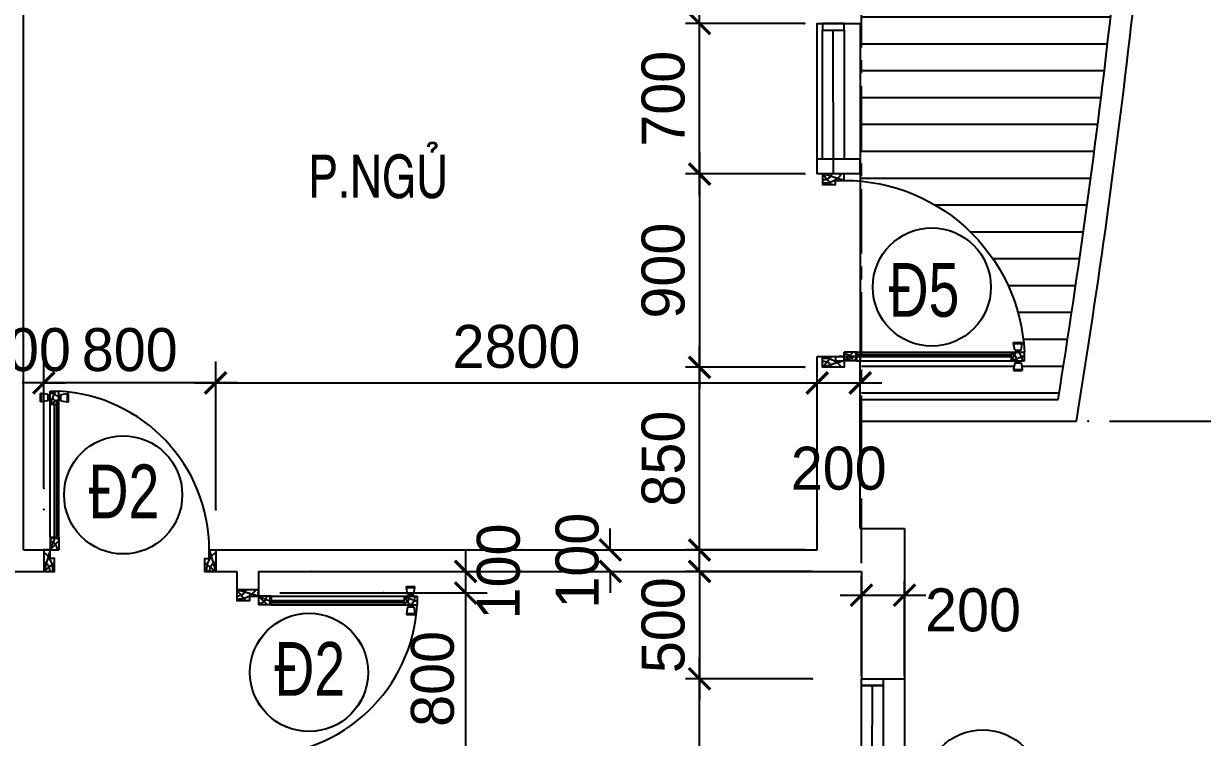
# Model space of a CAD drawing. Header units: inches. Extents: x -844707 to -690155, y -211546 to -175871.
# Drawn here: x -739281 to -733794, y -198686 to -195363 of the extents above; entities that cross this region are included whole.
import ezdxf

# ---------------------------------------------------------------- set-up
doc = ezdxf.new("R2010")
doc.units = ezdxf.units.IN
doc.header["$LTSCALE"] = 48
doc.header["$MEASUREMENT"] = 0
doc.linetypes.add('CENTER', pattern=[2, 1.25, -0.25, 0.25, -0.25])
for name, color, linetype in [('DWGSHARE.com-CUA-DWGSHARE.com', 231, 'Continuous'), ('DWGSHARE.com-DIM-DWGSHARE.com', 251, 'Continuous'), ('DWGSHARE.com-HATCH-DWGSHARE.com', 8, 'Continuous'), ('DWGSHARE.com-NET-DWGSHARE.com', 245, 'Continuous'), ('DWGSHARE.com-text-DWGSHARE.com', 3, 'Continuous'), ('DWGSHARE.com-truc-DWGSHARE.com', 250, 'CENTER'), ('DWGSHARE.com-TUONG-DWGSHARE.com', 7, 'Continuous')]:
    doc.layers.add(name, color=color, linetype=linetype)
doc.layers.add('DWGSHARE.com-DefPoints-DWGSHARE.com', color=7, linetype='Continuous', plot=False)
doc.styles.add('KTEN', font='', dxfattribs={"width": 0.9})
doc.styles.add('style4', font='')
doc.styles.add('VNI-AVO', font='')
doc.styles.get('KTEN').set_extended_font_data('VNI-Helve-Condense')
doc.styles.get('style4').set_extended_font_data('VNI-Avo')
doc.styles.get('VNI-AVO').set_extended_font_data('VNI-Avo')
doc.dimstyles.new('100', dxfattribs={"dimscale": 0, "dimtxt": 200, "dimasz": 100, "dimexe": 65, "dimexo": 0, "dimgap": 65, "dimtad": 1, "dimdec": 0, "dimzin": 0, "dimdsep": 46, "dimtxsty": 'style4', "dimblk": 'ARCHTICK', "dimcen": 0.1, "dimdle": 100, "dimclrd": 256, "dimclre": 256, "dimclrt": 2, "dimadec": 0, "dimazin": 0, "dimtfac": 1, "dimtdec": 0, "dimtix": 1, "dimtmove": 2, "dimatfit": 3, "dimldrblk": 'ARCHTICK', "dimfxl": 1, "dimtolj": 1, "dimtzin": 0, "dimlwd": -1, "dimlwe": -1, "dimarcsym": 0})
doc.dimstyles.new('tl1-100', dxfattribs={"dimtxt": 200, "dimasz": 100, "dimexe": 100, "dimexo": 100, "dimgap": 50, "dimtad": 1, "dimdec": 0, "dimzin": 0, "dimdsep": 46, "dimtxsty": 'VNI-AVO', "dimblk": 'ARCHTICK', "dimcen": 1, "dimdle": 100, "dimclrd": 256, "dimclre": 256, "dimclrt": 2, "dimadec": 0, "dimazin": 0, "dimtfac": 1, "dimtdec": 0, "dimtix": 1, "dimtofl": 0, "dimtmove": 2, "dimatfit": 3, "dimldrblk": 'ARCHTICK', "dimfxl": 1, "dimtolj": 2, "dimtzin": 0, "dimarcsym": 0})

# ---------------------------------------------------------------- blocks, each defined once
blk = doc.blocks.new('D-01-900')
at = {"color": 3}
for p, q in [((30, 939), (70, 939)), ((30, 879), (30, 939)), ((70, 879), (70, 939)), ((30, 879), (70, 879)), ((30, 160), (70, 160)), ((30, 160), (30, 100)), ((70, 160), (70, 100)), ((30, 100), (70, 100))]:
    blk.add_line(p, q, dxfattribs=at)
at = {"color": 1}
for p, q in [((30, 879), (54.1, 939)), ((-15, 889), (-15, 929)), ((-10, 929), (-15, 929)), ((-10, 889), (-15, 889)), ((20, 924), (-10, 929)), ((-10, 889), (-10, 929)), ((20, 894), (-10, 889)), ((20, 894), (20, 924)), ((30, 919), (20, 919)), ((30, 899), (20, 899)), ((30, 879), (70, 901.6)), ((70, 919), (80, 919)), ((70, 899), (80, 899)), ((80, 924), (110, 929)), ((80, 894), (80, 924)), ((80, 894), (110, 889)), ((110, 889), (110, 929)), ((110, 929), (115, 929)), ((110, 889), (115, 889)), ((115, 889), (115, 929)), ((30, 100), (54.1, 160)), ((30, 100), (70, 142.5)), ((30, 100), (0, 0)), ((870, 100), (900, 0)), ((0, 0), (50, 40.7)), ((900, 0), (850, 40.7))]:
    blk.add_line(p, q, dxfattribs=at)
for p, q in [((30, 160), (30, 879)), ((50, 160), (50, 879)), ((60, 160), (60, 879)), ((70, 160), (70, 879))]:
    blk.add_line(p, q)
at = {"color": 3}
for points in [[(30, 60), (30, 100), (0, 100), (0, 0), (50, 0), (50, 60)], [(870, 60), (870, 100), (900, 100), (900, 0), (850, 0), (850, 60)]]:
    blk.add_lwpolyline(points, close=True, dxfattribs=at)
at = {"color": 1}
for centre, radius, start, end in [((30, 100), 840, 357.2706, 87.2706), ((34.1, 886.5), 42, 31.3101, 95.6269), ((39.4, 876.5), 24.2, 6.0418, 112.8937), ((50, 121.4), 34.3, 54.3272, 125.7567), ((24.1, 100.8), 39.4, 358.8582, 81.3705), ((-53.7, 7.7), 96.3, 355.3922, 56.0902), ((953.7, 7.7), 96.3, 123.9098, 184.6078), ((-12.7, 4.4), 41, 353.8612, 71.9572), ((912.7, 4.4), 41, 108.0428, 186.1388)]:
    blk.add_arc(centre, radius, start, end, dxfattribs=at)
blk = doc.blocks.new('D-01-800')
at = {"color": 1}
for p, q in [((-15, 788.9), (-15, 828.9)), ((-10, 828.9), (-15, 828.9)), ((20, 823.9), (-10, 828.9)), ((-10, 788.9), (-10, 828.9)), ((20, 793.9), (20, 823.9)), ((30, 778.9), (54.1, 838.9)), ((80, 823.9), (110, 828.9)), ((80, 793.9), (80, 823.9)), ((110, 788.9), (110, 828.9)), ((110, 828.9), (115, 828.9)), ((115, 788.9), (115, 828.9)), ((-10, 788.9), (-15, 788.9)), ((20, 793.9), (-10, 788.9)), ((30, 818.9), (20, 818.9)), ((30, 798.9), (20, 798.9)), ((30, 778.9), (70, 801.4)), ((70, 818.9), (80, 818.9)), ((70, 798.9), (80, 798.9)), ((80, 793.9), (110, 788.9)), ((110, 788.9), (115, 788.9)), ((30, 100), (54.1, 160)), ((30, 100), (70, 142.5)), ((30, 100), (0, 0)), ((770, 100), (800, 0)), ((0, 0), (50, 40.7)), ((800, 0), (750, 40.7))]:
    blk.add_line(p, q, dxfattribs=at)
at = {"color": 3}
for p, q in [((30, 838.9), (70, 838.9)), ((30, 778.9), (30, 838.9)), ((70, 778.9), (70, 838.9)), ((30, 778.9), (70, 778.9)), ((30, 160), (70, 160)), ((30, 160), (30, 100)), ((70, 160), (70, 100)), ((30, 100), (70, 100))]:
    blk.add_line(p, q, dxfattribs=at)
for p, q in [((30, 160), (30, 778.9)), ((50, 160), (50, 778.9)), ((60, 160), (60, 778.9)), ((70, 160), (70, 778.9))]:
    blk.add_line(p, q)
for points in [[(30, 60), (30, 100), (0, 100), (0, 0), (50, 0), (50, 60)], [(770, 60), (770, 100), (800, 100), (800, 0), (750, 0), (750, 60)]]:
    blk.add_lwpolyline(points, close=True, dxfattribs=at)
at = {"color": 1}
for centre, radius, start, end in [((34.1, 786.4), 42, 31.3101, 95.6269), ((30, 100), 740, 0, 86.9014), ((39.4, 776.4), 24.2, 6.0418, 112.8937), ((50, 121.4), 34.3, 54.3272, 125.7567), ((24.1, 100.8), 39.4, 358.8582, 81.3705), ((-53.7, 7.7), 96.3, 355.3922, 56.0902), ((853.7, 7.7), 96.3, 123.9098, 184.6078), ((-12.7, 4.4), 41, 353.8612, 71.9572), ((812.7, 4.4), 41, 108.0428, 186.1388)]:
    blk.add_arc(centre, radius, start, end, dxfattribs=at)
blk = doc.blocks.new('_ArchTick')
at = {"color": 0, "linetype": 'ByBlock', "const_width": 0.15}
blk.add_lwpolyline([(-0.5, -0.5), (0.5, 0.5)], dxfattribs=at)
blk = doc.blocks.new('*D361')
at = {"layer": 'DWGSHARE.com-DefPoints-DWGSHARE.com', "color": 0, "transparency": 16777216}
for p in [(-739186.5, -197035.5), (-739186.5, -197625.2), (-738386.5, -197625.2)]:
    blk.add_point(p, dxfattribs=at)
at = {"layer": 'DWGSHARE.com-DIM-DWGSHARE.com', "lineweight": -2, "transparency": 16777216}
for p, q in [((-739186.5, -197525.2), (-739186.5, -196935.5)), ((-738386.5, -197525.2), (-738386.5, -196935.5)), ((-738286.5, -197035.5), (-739286.5, -197035.5))]:
    blk.add_line(p, q, dxfattribs=at)
at = {"layer": 'DWGSHARE.com-DIM-DWGSHARE.com', "lineweight": -2, "transparency": 16777216, "xscale": 100, "yscale": 100, "zscale": 100, "rotation": 180}
blk.add_blockref('_ArchTick', (-739186.5, -197035.5), dxfattribs=at)
at = {"layer": 'DWGSHARE.com-DIM-DWGSHARE.com', "lineweight": -2, "transparency": 16777216, "xscale": 100, "yscale": 100, "zscale": 100}
blk.add_blockref('_ArchTick', (-738386.5, -197035.5), dxfattribs=at)
at = {"layer": 'DWGSHARE.com-DIM-DWGSHARE.com', "color": 2, "transparency": 16777216, "insert": (-738786.5, -196882), "char_height": 200, "attachment_point": 5, "style": 'VNI-AVO'}
blk.add_mtext('\\A2;800', dxfattribs=at)
blk = doc.blocks.new('*D362')
at = {"layer": 'DWGSHARE.com-DefPoints-DWGSHARE.com', "color": 0, "transparency": 16777216}
for p in [(-739186.5, -197035.5), (-739380.8, -197525.2), (-739186.5, -197525.2)]:
    blk.add_point(p, dxfattribs=at)
at = {"layer": 'DWGSHARE.com-DIM-DWGSHARE.com', "lineweight": -2, "transparency": 16777216}
for p, q in [((-739380.8, -197425.2), (-739380.8, -196935.5)), ((-739186.5, -197425.2), (-739186.5, -196935.5)), ((-739380.8, -197035.5), (-739480.8, -197035.5)), ((-739186.5, -197035.5), (-739086.5, -197035.5))]:
    blk.add_line(p, q, dxfattribs=at)
at = {"layer": 'DWGSHARE.com-DIM-DWGSHARE.com', "lineweight": -2, "transparency": 16777216, "xscale": 100, "yscale": 100, "zscale": 100}
blk.add_blockref('_ArchTick', (-739380.8, -197035.5), dxfattribs=at)
at = {"layer": 'DWGSHARE.com-DIM-DWGSHARE.com', "lineweight": -2, "transparency": 16777216, "xscale": 100, "yscale": 100, "zscale": 100, "rotation": 180}
blk.add_blockref('_ArchTick', (-739186.5, -197035.5), dxfattribs=at)
at = {"layer": 'DWGSHARE.com-DIM-DWGSHARE.com', "color": 2, "transparency": 16777216, "insert": (-739283.6, -196882), "char_height": 200, "attachment_point": 5, "style": 'VNI-AVO'}
blk.add_mtext('\\A2;200', dxfattribs=at)
blk = doc.blocks.new('*D459')
at = {"layer": 'DWGSHARE.com-DefPoints-DWGSHARE.com', "color": 0, "transparency": 16777216}
for p in [(-735586.8, -197035.5), (-738386.5, -197625.2), (-735586.8, -197681.9)]:
    blk.add_point(p, dxfattribs=at)
at = {"layer": 'DWGSHARE.com-DIM-DWGSHARE.com', "transparency": 16777216}
for p, q in [((-738386.5, -197625.2), (-738386.5, -196970.5)), ((-735586.8, -197681.9), (-735586.8, -196970.5)), ((-738486.5, -197035.5), (-735486.8, -197035.5))]:
    blk.add_line(p, q, dxfattribs=at)
at = {"layer": 'DWGSHARE.com-DIM-DWGSHARE.com', "transparency": 16777216, "xscale": 100, "yscale": 100, "zscale": 100, "rotation": 180}
blk.add_blockref('_ArchTick', (-738386.5, -197035.5), dxfattribs=at)
at = {"layer": 'DWGSHARE.com-DIM-DWGSHARE.com', "transparency": 16777216, "xscale": 100, "yscale": 100, "zscale": 100}
blk.add_blockref('_ArchTick', (-735586.8, -197035.5), dxfattribs=at)
at = {"layer": 'DWGSHARE.com-DIM-DWGSHARE.com', "color": 2, "transparency": 16777216, "insert": (-736986.6, -196867), "char_height": 200, "attachment_point": 5, "style": 'style4'}
blk.add_mtext('\\A1;2800', dxfattribs=at)
blk = doc.blocks.new('*D460')
at = {"layer": 'DWGSHARE.com-DefPoints-DWGSHARE.com', "color": 0, "transparency": 16777216}
for p in [(-735386.8, -197035.5), (-735586.8, -197409.8), (-735386.8, -197409.8)]:
    blk.add_point(p, dxfattribs=at)
at = {"layer": 'DWGSHARE.com-DIM-DWGSHARE.com', "transparency": 16777216}
for p, q in [((-735586.8, -197409.8), (-735586.8, -196970.5)), ((-735386.8, -197409.8), (-735386.8, -196970.5)), ((-735686.8, -197035.5), (-735286.8, -197035.5))]:
    blk.add_line(p, q, dxfattribs=at)
at = {"layer": 'DWGSHARE.com-DIM-DWGSHARE.com', "transparency": 16777216, "xscale": 100, "yscale": 100, "zscale": 100, "rotation": 180}
blk.add_blockref('_ArchTick', (-735586.8, -197035.5), dxfattribs=at)
at = {"layer": 'DWGSHARE.com-DIM-DWGSHARE.com', "transparency": 16777216, "xscale": 100, "yscale": 100, "zscale": 100}
blk.add_blockref('_ArchTick', (-735386.8, -197035.5), dxfattribs=at)
at = {"layer": 'DWGSHARE.com-DIM-DWGSHARE.com', "color": 2, "transparency": 16777216, "insert": (-735486.8, -197433.9), "char_height": 200, "attachment_point": 5, "style": 'style4'}
blk.add_mtext('\\A1;200', dxfattribs=at)
blk = doc.blocks.new('*D701')
at = {"layer": 'DWGSHARE.com-DefPoints-DWGSHARE.com', "color": 0, "transparency": 16777216}
for p in [(-736134.6, -195362.9), (-735645.9, -195362.9), (-735645.9, -196063.2)]:
    blk.add_point(p, dxfattribs=at)
at = {"layer": 'DWGSHARE.com-DIM-DWGSHARE.com', "transparency": 16777216}
for p, q in [((-736134.6, -196163.2), (-736134.6, -195262.9)), ((-735645.9, -195362.9), (-736199.6, -195362.9)), ((-735645.9, -196063.2), (-736199.6, -196063.2))]:
    blk.add_line(p, q, dxfattribs=at)
at = {"layer": 'DWGSHARE.com-DIM-DWGSHARE.com', "transparency": 16777216, "xscale": 100, "yscale": 100, "zscale": 100}
for p, rotation in [((-736134.6, -195362.9), 90), ((-736134.6, -196063.2), 270)]:
    blk.add_blockref('_ArchTick', p, dxfattribs=dict(at, rotation=rotation))
at = {"layer": 'DWGSHARE.com-DIM-DWGSHARE.com', "color": 2, "transparency": 16777216, "insert": (-736303.1, -195713.1), "char_height": 200, "attachment_point": 5, "rotation": 90, "style": 'style4'}
blk.add_mtext('\\A1;700', dxfattribs=at)
blk = doc.blocks.new('*D702')
at = {"layer": 'DWGSHARE.com-DefPoints-DWGSHARE.com', "color": 0, "transparency": 16777216}
for p in [(-735645.9, -196063.2), (-736134.6, -196962.9), (-735645.9, -196962.9)]:
    blk.add_point(p, dxfattribs=at)
at = {"layer": 'DWGSHARE.com-DIM-DWGSHARE.com', "transparency": 16777216}
for p, q in [((-736134.6, -195963.2), (-736134.6, -197062.9)), ((-735645.9, -196063.2), (-736199.6, -196063.2)), ((-735645.9, -196962.9), (-736199.6, -196962.9))]:
    blk.add_line(p, q, dxfattribs=at)
at = {"layer": 'DWGSHARE.com-DIM-DWGSHARE.com', "transparency": 16777216, "xscale": 100, "yscale": 100, "zscale": 100}
for p, rotation in [((-736134.6, -196063.2), 90), ((-736134.6, -196962.9), 270)]:
    blk.add_blockref('_ArchTick', p, dxfattribs=dict(at, rotation=rotation))
at = {"layer": 'DWGSHARE.com-DIM-DWGSHARE.com', "color": 2, "transparency": 16777216, "insert": (-736303.1, -196513.1), "char_height": 200, "attachment_point": 5, "rotation": 90, "style": 'style4'}
blk.add_mtext('\\A1;900', dxfattribs=at)
blk = doc.blocks.new('*D703')
at = {"layer": 'DWGSHARE.com-DefPoints-DWGSHARE.com', "color": 0, "transparency": 16777216}
for p in [(-736134.6, -196962.9), (-735645.9, -196962.9), (-735645.9, -197813.1)]:
    blk.add_point(p, dxfattribs=at)
at = {"layer": 'DWGSHARE.com-DIM-DWGSHARE.com', "transparency": 16777216}
for p, q in [((-736134.6, -197913.1), (-736134.6, -196862.9)), ((-735645.9, -196962.9), (-736199.6, -196962.9)), ((-735645.9, -197813.1), (-736199.6, -197813.1))]:
    blk.add_line(p, q, dxfattribs=at)
at = {"layer": 'DWGSHARE.com-DIM-DWGSHARE.com', "transparency": 16777216, "xscale": 100, "yscale": 100, "zscale": 100}
for p, rotation in [((-736134.6, -196962.9), 90), ((-736134.6, -197813.1), 270)]:
    blk.add_blockref('_ArchTick', p, dxfattribs=dict(at, rotation=rotation))
at = {"layer": 'DWGSHARE.com-DIM-DWGSHARE.com', "color": 2, "transparency": 16777216, "insert": (-736303.1, -197388), "char_height": 200, "attachment_point": 5, "rotation": 90, "style": 'style4'}
blk.add_mtext('\\A1;850', dxfattribs=at)
blk = doc.blocks.new('*D705')
at = {"layer": 'DWGSHARE.com-DefPoints-DWGSHARE.com', "color": 0, "transparency": 16777216}
for p in [(-735610.6, -197913.1), (-736134.6, -198413.1), (-735610.6, -198413.1)]:
    blk.add_point(p, dxfattribs=at)
at = {"layer": 'DWGSHARE.com-DIM-DWGSHARE.com', "transparency": 16777216}
for p, q in [((-736134.6, -197913.1), (-736134.6, -197813.1)), ((-735610.6, -197913.1), (-736199.6, -197913.1)), ((-736134.6, -197913.1), (-736134.6, -198413.1)), ((-735610.6, -198413.1), (-736199.6, -198413.1)), ((-736134.6, -198413.1), (-736134.6, -198513.1))]:
    blk.add_line(p, q, dxfattribs=at)
at = {"layer": 'DWGSHARE.com-DIM-DWGSHARE.com', "transparency": 16777216, "xscale": 100, "yscale": 100, "zscale": 100}
for p, rotation in [((-736134.6, -197913.1), 270), ((-736134.6, -198413.1), 90)]:
    blk.add_blockref('_ArchTick', p, dxfattribs=dict(at, rotation=rotation))
at = {"layer": 'DWGSHARE.com-DIM-DWGSHARE.com', "color": 2, "transparency": 16777216, "insert": (-736303.1, -198163.1), "char_height": 200, "attachment_point": 5, "rotation": 90, "style": 'style4'}
blk.add_mtext('\\A1;500', dxfattribs=at)
blk = doc.blocks.new('*D706')
at = {"layer": 'DWGSHARE.com-DefPoints-DWGSHARE.com', "color": 0, "transparency": 16777216}
for p in [(-736134.6, -198413.1), (-735610.6, -198413.1), (-735610.6, -199713.1)]:
    blk.add_point(p, dxfattribs=at)
at = {"layer": 'DWGSHARE.com-DIM-DWGSHARE.com', "transparency": 16777216}
for p, q in [((-736134.6, -199813.1), (-736134.6, -198313.1)), ((-735610.6, -198413.1), (-736199.6, -198413.1)), ((-735610.6, -199713.1), (-736199.6, -199713.1))]:
    blk.add_line(p, q, dxfattribs=at)
at = {"layer": 'DWGSHARE.com-DIM-DWGSHARE.com', "transparency": 16777216, "xscale": 100, "yscale": 100, "zscale": 100}
for p, rotation in [((-736134.6, -198413.1), 90), ((-736134.6, -199713.1), 270)]:
    blk.add_blockref('_ArchTick', p, dxfattribs=dict(at, rotation=rotation))
at = {"layer": 'DWGSHARE.com-DIM-DWGSHARE.com', "color": 2, "transparency": 16777216, "insert": (-736303.1, -199063.1), "char_height": 200, "attachment_point": 5, "rotation": 90, "style": 'style4'}
blk.add_mtext('\\A1;1300', dxfattribs=at)
blk = doc.blocks.new('*D713')
at = {"layer": 'DWGSHARE.com-DefPoints-DWGSHARE.com', "color": 0, "transparency": 16777216}
for p in [(-737606, -198013.2), (-737606, -198813.2), (-737223.2, -198813.2)]:
    blk.add_point(p, dxfattribs=at)
at = {"layer": 'DWGSHARE.com-DIM-DWGSHARE.com', "lineweight": -2, "transparency": 16777216}
for p, q in [((-737223.2, -197913.2), (-737223.2, -198913.2)), ((-737506, -198013.2), (-737123.2, -198013.2)), ((-737506, -198813.2), (-737123.2, -198813.2))]:
    blk.add_line(p, q, dxfattribs=at)
at = {"layer": 'DWGSHARE.com-DIM-DWGSHARE.com', "lineweight": -2, "transparency": 16777216, "xscale": 100, "yscale": 100, "zscale": 100}
for p, rotation in [((-737223.2, -198013.2), 90), ((-737223.2, -198813.2), 270)]:
    blk.add_blockref('_ArchTick', p, dxfattribs=dict(at, rotation=rotation))
at = {"layer": 'DWGSHARE.com-DIM-DWGSHARE.com', "color": 2, "transparency": 16777216, "insert": (-737376.7, -198413.2), "char_height": 200, "attachment_point": 5, "rotation": 90, "style": 'VNI-AVO'}
blk.add_mtext('\\A2;800', dxfattribs=at)
blk = doc.blocks.new('*D714')
at = {"layer": 'DWGSHARE.com-DefPoints-DWGSHARE.com', "color": 0, "transparency": 16777216}
for p in [(-737939.8, -197913.1), (-738188.7, -198013.2), (-737223.2, -198013.2)]:
    blk.add_point(p, dxfattribs=at)
at = {"layer": 'DWGSHARE.com-DIM-DWGSHARE.com', "lineweight": -2, "transparency": 16777216}
for p, q in [((-737223.2, -197813.1), (-737223.2, -198113.2)), ((-737839.8, -197913.1), (-737123.2, -197913.1)), ((-738088.7, -198013.2), (-737123.2, -198013.2))]:
    blk.add_line(p, q, dxfattribs=at)
at = {"layer": 'DWGSHARE.com-DIM-DWGSHARE.com', "lineweight": -2, "transparency": 16777216, "xscale": 100, "yscale": 100, "zscale": 100}
for p, rotation in [((-737223.2, -197913.1), 90), ((-737223.2, -198013.2), 270)]:
    blk.add_blockref('_ArchTick', p, dxfattribs=dict(at, rotation=rotation))
at = {"layer": 'DWGSHARE.com-DIM-DWGSHARE.com', "color": 2, "transparency": 16777216, "insert": (-737069.7, -197913.1), "char_height": 200, "attachment_point": 5, "rotation": 90, "style": 'VNI-AVO'}
blk.add_mtext('\\A2;100', dxfattribs=at)
blk = doc.blocks.new('*D818')
at = {"layer": 'DWGSHARE.com-DefPoints-DWGSHARE.com', "color": 0, "transparency": 16777216}
for p in [(-734157.4, -194113.1), (-734326.2, -197213.1), (-732998.5, -197213.1)]:
    blk.add_point(p, dxfattribs=at)
at = {"layer": 'DWGSHARE.com-DIM-DWGSHARE.com', "lineweight": -2, "transparency": 16777216}
for p, q in [((-732998.5, -194013.1), (-732998.5, -197313.1)), ((-734057.4, -194113.1), (-732898.5, -194113.1)), ((-734226.2, -197213.1), (-732898.5, -197213.1))]:
    blk.add_line(p, q, dxfattribs=at)
at = {"layer": 'DWGSHARE.com-DIM-DWGSHARE.com', "lineweight": -2, "transparency": 16777216, "xscale": 100, "yscale": 100, "zscale": 100}
for p, rotation in [((-732998.5, -194113.1), 90), ((-732998.5, -197213.1), 270)]:
    blk.add_blockref('_ArchTick', p, dxfattribs=dict(at, rotation=rotation))
at = {"layer": 'DWGSHARE.com-DIM-DWGSHARE.com', "color": 2, "transparency": 16777216, "insert": (-733152, -195663.1), "char_height": 200, "attachment_point": 5, "rotation": 90, "style": 'VNI-AVO'}
blk.add_mtext('\\A2;3100', dxfattribs=at)
blk = doc.blocks.new('*D820')
at = {"layer": 'DWGSHARE.com-DefPoints-DWGSHARE.com', "color": 0, "transparency": 16777216}
for p in [(-735180.8, -198023.5), (-735380.8, -198397.8), (-735180.8, -198397.8)]:
    blk.add_point(p, dxfattribs=at)
at = {"layer": 'DWGSHARE.com-DIM-DWGSHARE.com', "transparency": 16777216}
for p, q in [((-735380.8, -198397.8), (-735380.8, -197958.5)), ((-735180.8, -198397.8), (-735180.8, -197958.5)), ((-735480.8, -198023.5), (-735080.8, -198023.5))]:
    blk.add_line(p, q, dxfattribs=at)
at = {"layer": 'DWGSHARE.com-DIM-DWGSHARE.com', "transparency": 16777216, "xscale": 100, "yscale": 100, "zscale": 100, "rotation": 180}
blk.add_blockref('_ArchTick', (-735380.8, -198023.5), dxfattribs=at)
at = {"layer": 'DWGSHARE.com-DIM-DWGSHARE.com', "transparency": 16777216, "xscale": 100, "yscale": 100, "zscale": 100}
blk.add_blockref('_ArchTick', (-735180.8, -198023.5), dxfattribs=at)
at = {"layer": 'DWGSHARE.com-DIM-DWGSHARE.com', "color": 2, "transparency": 16777216, "insert": (-734861.9, -198093.1), "char_height": 200, "attachment_point": 5, "style": 'style4'}
blk.add_mtext('\\A1;200', dxfattribs=at)
blk = doc.blocks.new('*D827')
at = {"layer": 'DWGSHARE.com-DefPoints-DWGSHARE.com', "color": 0, "transparency": 16777216}
for p in [(-736966.2, -197813.1), (-736966.2, -197913.1), (-736549.9, -197913.1)]:
    blk.add_point(p, dxfattribs=at)
at = {"layer": 'DWGSHARE.com-DIM-DWGSHARE.com', "lineweight": -2, "transparency": 16777216}
for p, q in [((-736549.9, -197813.1), (-736549.9, -197713.1)), ((-736866.2, -197813.1), (-736449.9, -197813.1)), ((-736866.2, -197913.1), (-736449.9, -197913.1)), ((-736549.9, -197913.1), (-736549.9, -198013.1))]:
    blk.add_line(p, q, dxfattribs=at)
at = {"layer": 'DWGSHARE.com-DIM-DWGSHARE.com', "lineweight": -2, "transparency": 16777216, "xscale": 100, "yscale": 100, "zscale": 100}
for p, rotation in [((-736549.9, -197813.1), 270), ((-736549.9, -197913.1), 90)]:
    blk.add_blockref('_ArchTick', p, dxfattribs=dict(at, rotation=rotation))
at = {"layer": 'DWGSHARE.com-DIM-DWGSHARE.com', "color": 2, "transparency": 16777216, "insert": (-736703.4, -197863.1), "char_height": 200, "attachment_point": 5, "rotation": 90, "style": 'VNI-AVO'}
blk.add_mtext('\\A2;100', dxfattribs=at)

msp = doc.modelspace()

# ---------------------------------------------------------------- hatches: boundary and pattern name
at = {"layer": 'DWGSHARE.com-HATCH-DWGSHARE.com'}
h = msp.add_hatch(dxfattribs=at)
h.set_pattern_fill('ANSI31,_I', color=256, scale=1000, angle=315, style=2)
h.set_pattern_definition([(0, (-836676.36, -242957.22), (4e-14, 125), [])])
h.paths.add_polyline_path([(-734219.3, -195313.1), (-734320, -195313.1, 0.001992), (-734287.3, -195013.1), (-735380.8, -195013.1), (-735380.8, -196096.8, -0.372535), (-734622.8, -196892.9), (-734622.8, -196932.9), (-734642.8, -196932.9), (-734642.8, -196942.9), (-734637.8, -196942.9), (-734632, -196977.9), (-734673.7, -196977.9), (-734667.8, -196942.9), (-734662.8, -196942.9), (-734662.8, -196932.9), (-734682.8, -196932.9), (-735380.8, -196932.9), (-735380.8, -197113.1), (-734465.8, -197113.1, 0.011963)])
h.paths.add_polyline_path([(-734220.5, -194313.1, 0.000662), (-734212, -194213.1), (-735180.8, -194213.1), (-735180.8, -194813.1), (-735380.8, -194813.1), (-735380.8, -194863.1), (-735380.8, -194863.1), (-735380.8, -194863.1), (-735380.8, -194913.1), (-735380.8, -195013.1), (-734287.3, -195013.1, 0.000664), (-734276.9, -194913.1, 0.003978)])

# ---------------------------------------------------------------- linework, layer by layer
at = {"layer": 'DWGSHARE.com-CUA-DWGSHARE.com'}
for centre in [(-735053.7, -196589.4), (-738817, -197556.8), (-737952.3, -198383), (-737952, -198383), (-734816.2, -198925.5)]:
    msp.add_circle(centre, 275, dxfattribs=at)
at = {"layer": 'DWGSHARE.com-DIM-DWGSHARE.com'}
msp.add_lwpolyline([(-734636.4, -195765.5, 0, 0, 0), (-734840.6, -194862, 30, 0, 0), (-734922.3, -194545.5, 0, 0, 0)], format="xyseb", dxfattribs=at)
at = {"layer": 'DWGSHARE.com-NET-DWGSHARE.com'}
for p, q in [((-735511.9, -196064.1), (-735512, -195393.6)), ((-735387, -195994.2), (-735587, -195994.2)), ((-735587, -196063.5), (-735587, -195994.2)), ((-735386.8, -196063.5), (-735386.8, -195994.2)), ((-735386.8, -196062.9), (-735587, -196062.9)), ((-735386.8, -196063.5), (-735386.8, -196932.9)), ((-735386.9, -197113.1), (-734465.8, -197113.1)), ((-735386.9, -197213.1), (-734380.7, -197213.1)), ((-735330.6, -199682.9), (-735330.4, -198443.2))]:
    msp.add_line(p, q, dxfattribs=at)
for points in [[(-735587, -196062.9), (-735587, -195363), (-735386.7, -195363), (-735386.8, -196062.9)], [(-735461.7, -195393.6), (-735461.7, -195363.5), (-735562.1, -195363.5), (-735562.1, -195393.6)], [(-735562, -195994.2), (-735562, -195393.6), (-735461.7, -195393.6), (-735461.8, -195994.2)], [(-735380.8, -198443.2), (-735380.8, -198413.1), (-735280.4, -198413.1), (-735280.4, -198443.2)], [(-735380.8, -198413.1), (-735180.8, -198413.1), (-735180.8, -199713.1), (-735380.8, -199713.1)], [(-735380.8, -198443.2), (-735280.4, -198443.2), (-735280.4, -199682.9), (-735380.8, -199682.9)]]:
    msp.add_lwpolyline(points, close=True, dxfattribs=at)
for radius, start, end in [(37973.6, 350.83249, 353.574), (38073.6, 350.70432, 353.59094)]:
    msp.add_arc((-771954.3, -191063.1), radius, start, end, dxfattribs=at)
at = {"layer": 'DWGSHARE.com-truc-DWGSHARE.com', "ltscale": 5}
msp.add_line((-735380.8, -203633.9), (-735380.8, -179540.7), dxfattribs=at)
at = {"layer": 'DWGSHARE.com-TUONG-DWGSHARE.com'}
for p, q in [((-739280.5, -197813.1), (-739280.5, -195113.1)), ((-735586.8, -197813.1), (-735586.8, -196912.9)), ((-735586.8, -196912.9), (-735386.8, -196912.9)), ((-735486.8, -196912.9), (-735386.8, -196912.9)), ((-735386.8, -196912.9), (-735486.8, -196912.9)), ((-735486.8, -196912.9), (-735386.8, -196912.9)), ((-735386.8, -197713.1), (-735386.8, -196912.9)), ((-735386.8, -197613.1), (-735386.8, -197713.1)), ((-735386.8, -197613.1), (-735386.8, -197713.1)), ((-735386.8, -197713.1), (-735180.8, -197713.1)), ((-735180.8, -197713.1), (-735180.8, -198413.1)), ((-739280.5, -197813.1), (-739156.5, -197813.1)), ((-739280.5, -197813.1), (-739180.5, -197813.1)), ((-738416.5, -197813.1), (-735586.8, -197813.1)), ((-739380.8, -197913.1), (-739136.5, -197913.1)), ((-738436.5, -197913.1), (-738287.8, -197913.1)), ((-738287.8, -197913.1), (-738287.8, -198048.2)), ((-738187.8, -197913.1), (-738187.8, -198028.2)), ((-738187.8, -197913.1), (-735380.8, -197913.1)), ((-735380.8, -197913.1), (-735380.8, -198413.1)), ((-735380.8, -197913.1), (-735380.8, -198413.1)), ((-735380.8, -198413.1), (-735180.8, -198413.1))]:
    msp.add_line(p, q, dxfattribs=at)

# ---------------------------------------------------------------- block references
at = {"layer": 'DWGSHARE.com-CUA-DWGSHARE.com', "xscale": -1, "rotation": 270}
msp.add_blockref('D-01-900', (-735561.9, -196962.9), dxfattribs=at)
at = {"layer": 'DWGSHARE.com-CUA-DWGSHARE.com'}
msp.add_blockref('D-01-800', (-739186.5, -197913.1), dxfattribs=at)
at = {"layer": 'DWGSHARE.com-CUA-DWGSHARE.com', "rotation": 270}
msp.add_blockref('D-01-800', (-738287.8, -197998.2), dxfattribs=at)

# ---------------------------------------------------------------- texts
at = {"layer": 'DWGSHARE.com-CUA-DWGSHARE.com', "style": 'KTEN', "width": 0.9}
for s, p in [('Ñ5', (-735254.6, -196727.6)), ('Ñ2', (-738978.2, -197665.5)), ('Ñ2', (-738113.2, -198491.7))]:
    msp.add_text(s, height=250, dxfattribs=at).set_placement(p)
at = {"layer": 'DWGSHARE.com-text-DWGSHARE.com', "insert": (-737304.8, -195973.7), "char_height": 200, "width": 1261, "attachment_point": 3, "style": 'KTEN'}
msp.add_mtext('P.NGUÛ', dxfattribs=at)

# ---------------------------------------------------------------- dimensions: what is measured, and where the dimension line sits
at = {"layer": 'DWGSHARE.com-DIM-DWGSHARE.com'}
for base, p1, p2, angle, picture, middle in [((-732998.5, -197213.1), (-734157.4, -194113.1), (-734326.2, -197213.1), 90, '*D818', (-733152, -195663.1)), ((-739186.5, -197035.5), (-738386.5, -197625.2), (-739186.5, -197625.2), 180, '*D361', (-738786.5, -196882)), ((-736549.9, -197913.1), (-736966.2, -197813.1), (-736966.2, -197913.1), 90, '*D827', (-736703.4, -197863.1)), ((-737223.2, -198813.2), (-737606, -198013.2), (-737606, -198813.2), 90, '*D713', (-737376.7, -198413.2))]:
    dim = msp.add_linear_dim(base=base, p1=p1, p2=p2, angle=angle, dimstyle='tl1-100', dxfattribs=at)
    dim.commit()
    dim.dimension.update_dxf_attribs({"geometry": picture, "text_midpoint": middle})
for base, p1, p2, angle, picture, middle in [((-736134.6, -195362.9), (-735645.9, -196063.2), (-735645.9, -195362.9), 270, '*D701', (-736303.1, -195713.1)), ((-736134.6, -196962.9), (-735645.9, -196063.2), (-735645.9, -196962.9), 270, '*D702', (-736303.1, -196513.1)), ((-735586.8, -197035.5), (-738386.5, -197625.2), (-735586.8, -197681.9), 180, '*D459', (-736986.6, -196867)), ((-736134.6, -196962.9), (-735645.9, -197813.1), (-735645.9, -196962.9), 270, '*D703', (-736303.1, -197388)), ((-736134.6, -198413.1), (-735610.6, -197913.1), (-735610.6, -198413.1), 270, '*D705', (-736303.1, -198163.1)), ((-736134.6, -198413.1), (-735610.6, -199713.1), (-735610.6, -198413.1), 270, '*D706', (-736303.1, -199063.1))]:
    dim = msp.add_linear_dim(base=base, p1=p1, p2=p2, angle=angle, dimstyle='100', override={"dimscale": 1}, dxfattribs=at)
    dim.commit()
    dim.dimension.update_dxf_attribs({"geometry": picture, "text_midpoint": middle})
dim = msp.add_linear_dim(base=(-739186.5, -197035.5), p1=(-739380.8, -197525.2), p2=(-739186.5, -197525.2), angle=180, text='200', dimstyle='tl1-100', dxfattribs=at)
dim.commit()
dim.dimension.update_dxf_attribs({"geometry": '*D362', "text_midpoint": (-739283.6, -196882)})
for base, p1, p2, picture, middle in [((-735386.8, -197035.5), (-735586.8, -197409.8), (-735386.8, -197409.8), '*D460', (-735486.8, -197433.9)), ((-735180.8, -198023.5), (-735380.8, -198397.8), (-735180.8, -198397.8), '*D820', (-734861.9, -198093.1))]:
    dim = msp.add_linear_dim(base=base, p1=p1, p2=p2, angle=180, dimstyle='100', override={"dimscale": 1}, dxfattribs=at)
    dim.commit()
    dim.dimension.update_dxf_attribs({"geometry": picture, "text_midpoint": middle, "dimtype": 160})
dim = msp.add_linear_dim(base=(-737223.2, -198013.2), p1=(-737939.8, -197913.1), p2=(-738188.7, -198013.2), angle=90, dimstyle='tl1-100', dxfattribs=at)
dim.commit()
dim.dimension.update_dxf_attribs({"geometry": '*D714', "text_midpoint": (-737069.7, -197913.1), "dimtype": 160})

doc.saveas('drawing.dxf')
